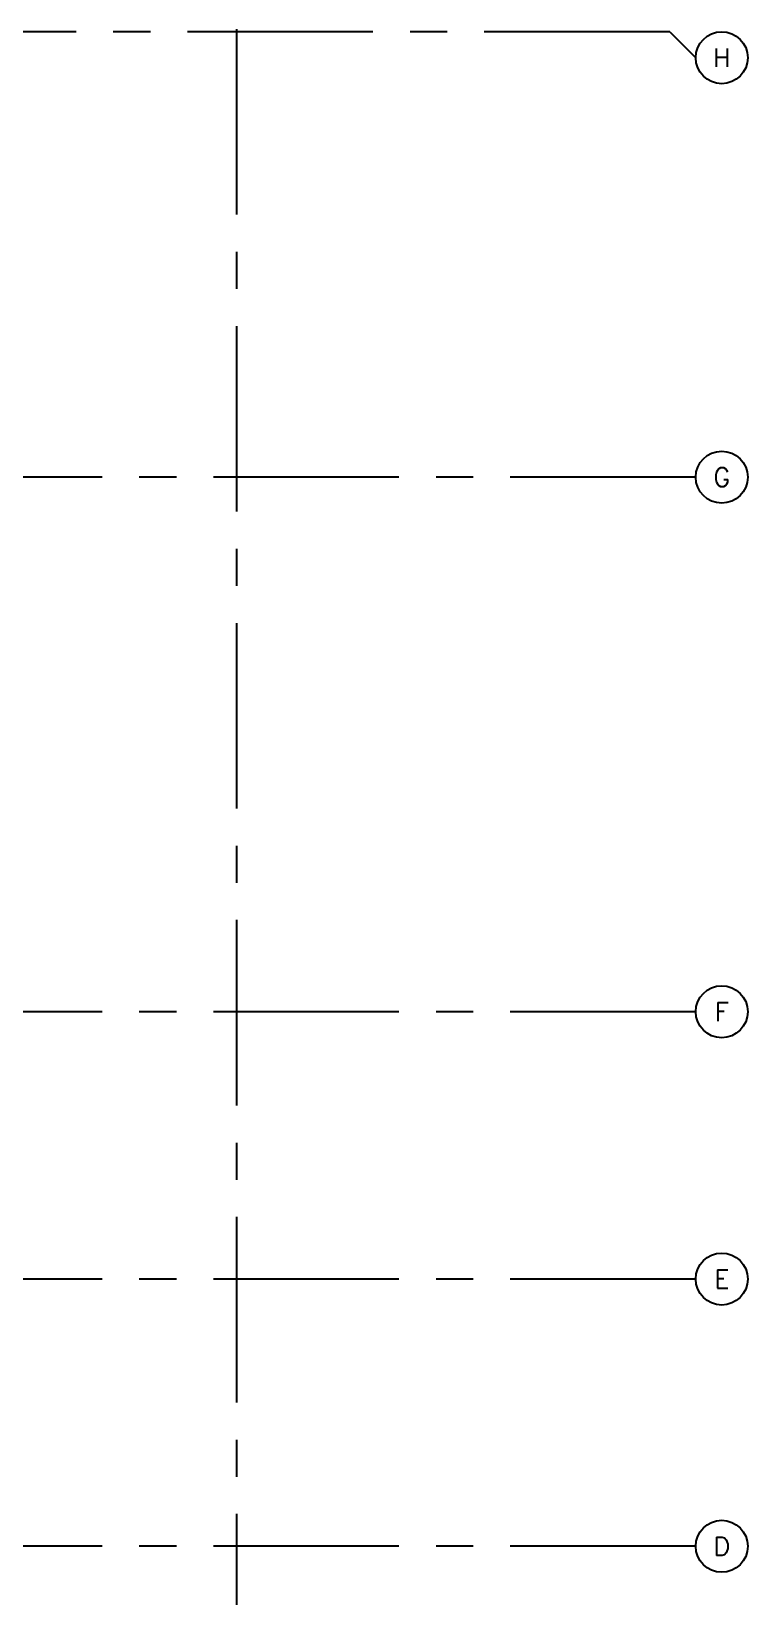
# Model space of a CAD drawing. Extents: x 417877.3 to 417955.8, y 43396.6 to 43486.9.
# Drawn here: x 417946.16 to 417955.81, y 43422.08 to 43443.16 of the extents above; entities that cross this region are included whole.
import ezdxf
from ezdxf.enums import TextEntityAlignment as Align

# ---------------------------------------------------------------- set-up
doc = ezdxf.new("R2010")
doc.units = 0
doc.header["$MEASUREMENT"] = 0
doc.linetypes.add('CENTERX2', pattern=[4, 2.5, -0.5, 0.5, -0.5])
for name, color, linetype in [('AX-CR', 7, 'CONTINUOUS'), ('AX-TXT', 2, 'CONTINUOUS'), ('AXES', 11, 'CENTERX2')]:
    doc.layers.add(name, color=color, linetype=linetype)
doc.styles.add('ROMANS', font='ROMANS.shx', dxfattribs={"width": 0.6})

# ---------------------------------------------------------------- blocks, each defined once
blk = doc.blocks.new('AXR')
at = {"layer": 'AX-CR'}
blk.add_circle((350, 0), 350, dxfattribs=at)
at = {"layer": 'AX-TXT', "style": 'ROMANS'}
blk.add_attdef('AX', text='', height=250, dxfattribs=at).set_placement((350, 0), align=Align.MIDDLE)

msp = doc.modelspace()

# ---------------------------------------------------------------- linework, layer by layer
at = {"layer": 'AXES'}
for p, q in [((417948.928, 43408.695), (417948.928, 43486.234)), ((417954.761, 43443.159), (417885.288, 43443.159)), ((417954.761, 43443.159), (417955.111, 43442.809)), ((417955.111, 43437.159), (417885.288, 43437.159)), ((417955.111, 43429.959), (417885.288, 43429.959)), ((417955.111, 43426.359), (417885.288, 43426.359)), ((417955.111, 43422.759), (417885.288, 43422.759))]:
    msp.add_line(p, q, dxfattribs=at)

# ---------------------------------------------------------------- block references
at = {"layer": 'AXES', "xscale": 0.0009999871253967285, "yscale": 0.001000002026557922, "zscale": 0.001}
for p, values in [((417955.111, 43442.809), {'AX': 'H'}), ((417955.111, 43437.159), {'AX': 'G'}), ((417955.111, 43429.959), {'AX': 'F'}), ((417955.111, 43426.359), {'AX': 'E'}), ((417955.111, 43422.759), {'AX': 'D'})]:
    msp.add_blockref('AXR', p, dxfattribs=at).add_auto_attribs(values)

doc.saveas('drawing.dxf')
